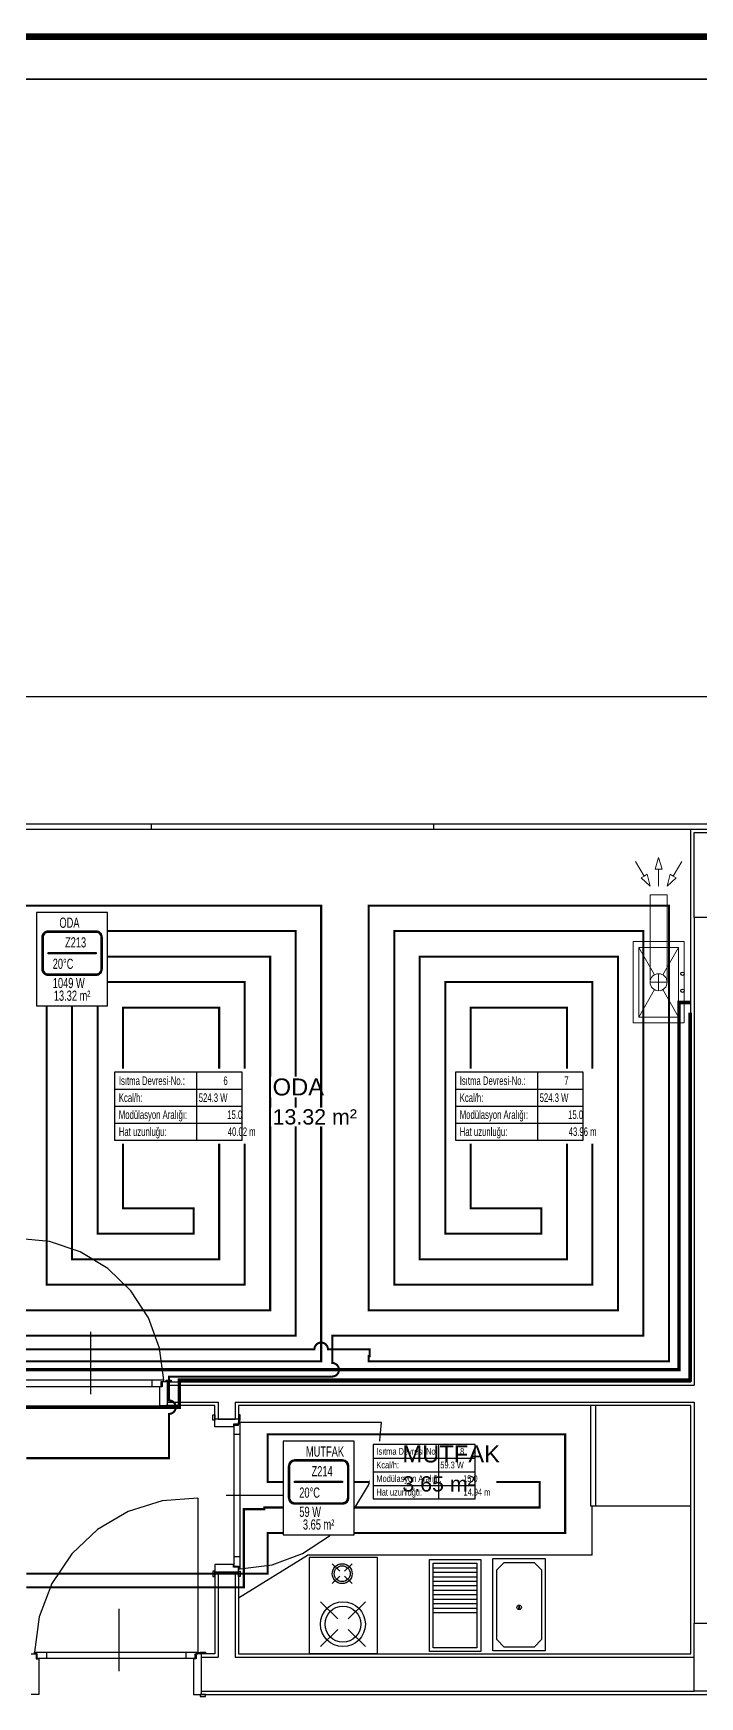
# Model space of a CAD drawing. Header units: centimetres. Extents: x -3952 to 26292, y -15092 to -10712.
# Drawn here: x 12927 to 13319, y -14076 to -13098 of the extents above; entities that cross this region are included whole.
import ezdxf
from ezdxf.enums import TextEntityAlignment as Align

# ---------------------------------------------------------------- set-up
doc = ezdxf.new("R2010")
doc.units = ezdxf.units.CM
doc.linetypes.add('ISITMA DONUS HATTI', pattern=[26, 20, -6])
for name, color, linetype in [('MD-YUK-BIRIMI', 7, 'Continuous'), ('MIMARI', 8, 'Continuous'), ('MIMARI-KOLON', 8, 'Continuous'), ('MIMARI-TEFRIS', 9, 'Continuous'), ('MIMARI-YAZI', 8, 'Continuous'), ('MTY-ISIKAYBIMAHAL', 2, 'Continuous'), ('MTY-ISITMA-DONUS-BORU', 30, 'ISITMA DONUS HATTI'), ('MTY-ISITMA-GIDIS-BORU', 10, 'Continuous'), ('MTY-PAFTA', 7, 'Continuous'), ('MTY-PEX-BORU', 1, 'Continuous'), ('MTY-RADYATÖR', 7, 'Continuous'), ('MTY-TEFRIS', 15, 'Continuous')]:
    doc.layers.add(name, color=color, linetype=linetype)
doc.layers.add('ROTAS-PAFTA-SINIRI', color=8, linetype='Continuous', plot=False)
doc.styles.add('MTYCAPLT', font='arial.ttf', dxfattribs={"width": 0.65, "height": 1})
doc.styles.add('ROTAS', font='arial.ttf')

# ---------------------------------------------------------------- blocks, each defined once
blk = doc.blocks.new('ROTAS_PAFTA')
blk.add_lwpolyline([(0, 0), (1, 0), (1, 1), (0, 1)], close=True)
blk = doc.blocks.new('MTY-RADYATOR MAHAL')
at = {"layer": 'MTY-ISIKAYBIMAHAL', "color": 2}
for points in [[(-35.7, 18.4), (-35.7, -18.4, 0.414214), (-28.2, -25.9), (28.2, -25.9, 0.414214), (35.7, -18.4), (35.7, 18.4, 0.414214), (28.2, 25.9), (-28.2, 25.9, 0.414214)], [(-34.2, 18.4), (-34.2, -18.4, 0.414214), (-28.2, -24.4), (28.2, -24.4, 0.414214), (34.2, -18.4), (34.2, 18.4, 0.414214), (28.2, 24.4), (-28.2, 24.4, 0.414214)]]:
    blk.add_lwpolyline(points, format="xyb", close=True, dxfattribs=at)
at = {"layer": 'MTY-ISIKAYBIMAHAL', "color": 4}
for points in [[(-35.2, 18.4), (-35.2, -18.4, 0.414214), (-28.2, -25.4), (28.2, -25.4, 0.414214), (35.2, -18.4), (35.2, 18.4, 0.414214), (28.2, 25.4), (-28.2, 25.4, 0.414214)], [(-34.7, 18.4), (-34.7, -18.4, 0.414214), (-28.2, -24.9), (28.2, -24.9, 0.414214), (34.7, -18.4), (34.7, 18.4, 0.414214), (28.2, 24.9), (-28.2, 24.9, 0.414214)]]:
    blk.add_lwpolyline(points, format="xyb", close=True, dxfattribs=at)
at = {"layer": 'MTY-ISIKAYBIMAHAL', "color": 2}
blk.add_lwpolyline([(-28.2, 0.8), (28.2, 0.8), (28.2, -0.8), (-28.2, -0.8)], close=True, dxfattribs=at)
at = {"layer": 'MTY-ISIKAYBIMAHAL', "color": 1, "style": 'MTYCAPLT', "width": 0.65}
for tag, p in [('MAHAL_001', (-14.9, 29.8)), ('NO_001', (-8.3, 6.7))]:
    blk.add_attdef(tag, p, '', height=12, rotation=360, dxfattribs=at)
at = {"layer": 'MTY-ISIKAYBIMAHAL', "color": 4, "style": 'MTYCAPLT', "width": 0.65}
for tag, p in [('DERECE_001', (-22.8, -18.5)), ('ISIKAYBI_001', (-22.7, -41.1))]:
    blk.add_attdef(tag, p, '', height=12, rotation=360, dxfattribs=at)
blk.add_attdef('ALAN', text='', height=12, rotation=360, dxfattribs=at).set_placement((0, -50), align=Align.MIDDLE_CENTER)
blk = doc.blocks.new('MTY-ETIKET')
at = {"layer": 'MTY-RADYATÖR'}
for p, q in [((2.69, 0), (2.69, 8)), ((-7, 6), (8, 6)), ((-7, 4), (8, 4)), ((-7, 2), (8, 2))]:
    blk.add_line(p, q, dxfattribs=at)
blk.add_lwpolyline([(8, 0), (8, 8), (-7, 8), (-7, 0)], close=True, dxfattribs=at)
at = {"layer": 'MTY-RADYATÖR', "style": 'MTYCAPLT', "width": 0.65}
for s, p in [('Isıtma Devresi-No.:', (-6.5, 7)), ('Kcal/h:', (-6.5, 5)), ('Modülasyon Aralığı:', (-6.5, 3)), ('Hat uzunluğu:', (-6.5, 1))]:
    blk.add_text(s, height=1, rotation=360, dxfattribs=at).set_placement(p, align=Align.MIDDLE_LEFT)
for tag, p in [('NO1_001', (5.8, 6.5)), ('AR_001', (6.25, 2.5)), ('UZ_001', (6.31, 0.51))]:
    blk.add_attdef(tag, p, '', height=1, rotation=360, dxfattribs=at)
at = {"layer": 'MTY-RADYATÖR', "color": 2, "style": 'MTYCAPLT', "width": 0.65}
for tag, p in [('BORU_001', (-7.07, 4.59)), ('YER_001', (2.9, 4.5))]:
    blk.add_attdef(tag, p, '', height=1, dxfattribs=at)
blk = doc.blocks.new('KOMBI1')
at = {"layer": 'MTY-TEFRIS', "color": 1, "lineweight": 20, "ltscale": 40}
for p, q in [((19.54, 17.48), (3.41, 26.62)), ((23.89, 20.02), (23.89, 10.02)), ((44.36, 26.62), (28.24, 17.48)), ((19.54, 12.55), (3.41, 3.41)), ((18.89, 15.02), (28.89, 15.02)), ((44.36, 3.41), (28.24, 12.55))]:
    blk.add_line(p, q, dxfattribs=at)
at = {"layer": 'MTY-TEFRIS', "color": 7, "lineweight": 20, "ltscale": 40}
for p, q in [((23.89, 20.02), (75.34, 20.02)), ((75.34, 20.02), (75.34, 10.02)), ((85.36, 25.29), (80.34, 20.02)), ((87.39, 21.84), (80.34, 20.02)), ((86.37, 23.56), (85.36, 25.29)), ((94.99, 28.63), (86.37, 23.56)), ((86.37, 23.56), (87.39, 21.84)), ((23.89, 10.02), (75.34, 10.02)), ((80.34, 15.02), (90.34, 15.02)), ((87.39, 8.19), (80.34, 10.02)), ((85.36, 4.74), (80.34, 10.02)), ((90.34, 15.02), (90.34, 17.02)), ((90.34, 17.02), (97.34, 15.02)), ((90.34, 15.02), (90.34, 13.02)), ((90.34, 13.02), (97.34, 15.02)), ((86.37, 6.47), (85.36, 4.74)), ((86.37, 6.47), (87.39, 8.19)), ((94.99, 1.4), (86.37, 6.47))]:
    blk.add_line(p, q, dxfattribs=at)
blk.add_lwpolyline([(0, 0), (47.77, 0), (47.77, 30.03), (0, 30.03)], close=True, dxfattribs=at)
at = {"layer": 'MTY-TEFRIS', "color": 1, "lineweight": 20, "ltscale": 40}
blk.add_lwpolyline([(3.41, 3.41), (44.36, 3.41), (44.36, 26.62), (3.41, 26.62)], close=True, dxfattribs=at)
at = {"layer": 'MTY-TEFRIS', "color": 7, "lineweight": 20, "ltscale": 40}
blk.add_circle((23.89, 15.02), 5, dxfattribs=at)
at = {"layer": 'MTY-TEFRIS', "color": 3, "ltscale": 10}
blk.add_circle((18.89, 1), 1, dxfattribs=at)
at = {"layer": 'MTY-TEFRIS', "color": 1, "ltscale": 10}
blk.add_circle((28.89, 1), 1, dxfattribs=at)
at = {"layer": 'MD-YUK-BIRIMI', "color": 3, "style": 'MTYCAPLT', "width": 0.65}
for tag, p in [('SOCP_001', (17.6, -0.5)), ('SO_001', (18.23, 0.5))]:
    blk.add_attdef(tag, p, '', height=1, dxfattribs=at)
at = {"layer": 'MD-YUK-BIRIMI', "color": 1, "style": 'MTYCAPLT', "width": 0.65}
for tag, p in [('SCCP_001', (27.63, -0.5)), ('SC_001', (28.25, 0.5))]:
    blk.add_attdef(tag, p, '', height=1, dxfattribs=at)

msp = doc.modelspace()

# ---------------------------------------------------------------- linework, layer by layer
at = {"layer": 'MIMARI'}
for p, q in [((11786.16, -13488.05), (14872.59, -13488.05)), ((12996.48, -13563.05), (12996.48, -13566.05)), ((13162.48, -13563.05), (13162.48, -13566.05)), ((13315.89, -13618.05), (13315.89, -13893.05)), ((12960.89, -13861.61), (12960.89, -13898.3)), ((13003.91, -13890.06), (12917.88, -13890.06)), ((12996.84, -13890.06), (12996.84, -13893.89)), ((13002.41, -13893.89), (13002.41, -13891)), ((13002.41, -13891), (13003.91, -13891)), ((13005.89, -13891.05), (13002.92, -13891.05)), ((13002.92, -13891.05), (13002.92, -13894.02)), ((13003.91, -13891.05), (13003.91, -13890.06)), ((13005.33, -13890.08), (13008.37, -13890.08)), ((13005.33, -13891.05), (13005.33, -13890.08)), ((13008.37, -13891.05), (13005.33, -13891.05)), ((13005.89, -13891.05), (13005.89, -13905.05)), ((13008.37, -13890.08), (13008.37, -13891.05)), ((12919.38, -13893.89), (13002.41, -13893.89)), ((13001.44, -13894.02), (13001.44, -13905.05)), ((13002.92, -13894.02), (13001.44, -13894.02)), ((13005.89, -13893.05), (13315.89, -13893.05)), ((13005.89, -13893.05), (13005.89, -13903.05)), ((13001.44, -13905.05), (13005.89, -13905.05)), ((13005.33, -13905.05), (13005.33, -13906.19)), ((13008.42, -13905.05), (13005.33, -13905.05)), ((13005.33, -13906.19), (13008.42, -13906.19)), ((13005.89, -13903.05), (13035.89, -13903.05)), ((13008.42, -13906.19), (13008.42, -13905.05)), ((13032.76, -13910.53), (13033.89, -13910.53)), ((13032.76, -13913.61), (13032.76, -13910.53)), ((13033.89, -13910.53), (13033.89, -13913.61)), ((13035.89, -13903.05), (13035.89, -13913.05)), ((13045.89, -13903.05), (13315.89, -13903.05)), ((13045.89, -13903.05), (13045.89, -13913.05)), ((13047.89, -13910.58), (13047.89, -13913.61)), ((13048.86, -13910.58), (13047.89, -13910.58)), ((13048.86, -13913.61), (13048.86, -13910.58)), ((13315.89, -13903.05), (13315.89, -14033.05)), ((13033.89, -13913.61), (13032.76, -13913.61)), ((13033.89, -13917.51), (13033.89, -13913.05)), ((13047.89, -13913.05), (13033.89, -13913.05)), ((13044.92, -13917.51), (13033.89, -13917.51)), ((13035.89, -13913.05), (13045.89, -13913.05)), ((13044.92, -13916.02), (13044.92, -13917.51)), ((13047.89, -13916.02), (13044.92, -13916.02)), ((13045.06, -13916.53), (13045.06, -13999.57)), ((13045.06, -13916.53), (13047.95, -13916.53)), ((13047.89, -13913.05), (13047.89, -13916.02)), ((13047.89, -13913.61), (13048.86, -13913.61)), ((13047.89, -13915.04), (13048.88, -13915.04)), ((13047.95, -13916.53), (13047.95, -13915.04)), ((13048.88, -14001.07), (13048.88, -13915.04)), ((13132.06, -13915.04), (13048.88, -13915.04)), ((13048.88, -13922.11), (13045.06, -13922.11)), ((13023.91, -13959.51), (13023.91, -14050.06)), ((13077.34, -13958.05), (13040.65, -13958.05)), ((13033.89, -13998.6), (13033.89, -14003.05)), ((13044.92, -13998.6), (13033.89, -13998.6)), ((13044.92, -14000.08), (13044.92, -13998.6)), ((13048.88, -13994), (13045.06, -13994)), ((13033.89, -14002.49), (13032.76, -14002.49)), ((13032.76, -14002.49), (13032.76, -14005.58)), ((13032.76, -14005.58), (13033.89, -14005.58)), ((13033.89, -14005.58), (13033.89, -14002.49)), ((13047.89, -14003.05), (13033.89, -14003.05)), ((13035.89, -14003.05), (13035.89, -14053.05)), ((13035.89, -14003.05), (13045.89, -14003.05)), ((13047.89, -14000.08), (13044.92, -14000.08)), ((13045.06, -13999.57), (13047.95, -13999.57)), ((13045.89, -14003.05), (13045.89, -14053.05)), ((13047.89, -14003.05), (13047.89, -14000.08)), ((13047.89, -14001.07), (13048.88, -14001.07)), ((13047.89, -14005.53), (13047.89, -14002.49)), ((13047.89, -14002.49), (13048.86, -14002.49)), ((13048.86, -14005.53), (13047.89, -14005.53)), ((13047.95, -13999.57), (13047.95, -14001.07)), ((13048.86, -14002.49), (13048.86, -14005.53)), ((12977.5, -14024.58), (12977.5, -14061.28)), ((12925.89, -14051.05), (12928.86, -14051.05)), ((12927.88, -14050.06), (13023.91, -14050.06)), ((12927.88, -14051.05), (12927.88, -14050.06)), ((12929.38, -14051), (12927.88, -14051)), ((12928.86, -14051.05), (12928.86, -14054.02)), ((12928.86, -14054.02), (12930.35, -14054.02)), ((12929.38, -14053.89), (12929.38, -14051)), ((13022.41, -14053.89), (12929.38, -14053.89)), ((12930.35, -14054.02), (12930.35, -14075.05)), ((12934.95, -14050.06), (12934.95, -14053.89)), ((13016.84, -14050.06), (13016.84, -14053.89)), ((13022.92, -14054.02), (13021.44, -14054.02)), ((13021.44, -14054.02), (13021.44, -14075.05)), ((13022.41, -14051), (13023.91, -14051)), ((13022.41, -14053.89), (13022.41, -14051)), ((13022.92, -14051.05), (13022.92, -14054.02)), ((13025.89, -14051.05), (13022.92, -14051.05)), ((13023.91, -14051.05), (13023.91, -14050.06)), ((13025.33, -14050.08), (13028.37, -14050.08)), ((13025.33, -14051.05), (13025.33, -14050.08)), ((13028.37, -14051.05), (13025.33, -14051.05)), ((13025.89, -14051.05), (13025.89, -14075.05)), ((13025.89, -14053.05), (13035.89, -14053.05)), ((13025.89, -14053.05), (13025.89, -14073.05)), ((13028.37, -14050.08), (13028.37, -14051.05)), ((13045.89, -14053.05), (13315.89, -14053.05)), ((12930.35, -14075.05), (12925.89, -14075.05)), ((13021.44, -14075.05), (13025.89, -14075.05)), ((13025.33, -14075.05), (13025.33, -14076.19)), ((13028.42, -14075.05), (13025.33, -14075.05)), ((13025.33, -14076.19), (13028.42, -14076.19)), ((13025.89, -14073.05), (13315.89, -14073.05)), ((13028.42, -14076.19), (13028.42, -14075.05))]:
    msp.add_line(p, q, dxfattribs=at)
for points in [[(11834.48, -13566.05), (14820.89, -13566.05), (14820.89, -13563.05), (11834.48, -13563.05), (11834.48, -13566.05)], [(13005.89, -13891.05), (13313.89, -13891.05), (13313.89, -13566.05), (13367.89, -13566.05), (13367.89, -13620.05), (13337.89, -13620.05), (13337.89, -13891.05), (13645.89, -13891.05)], [(13003.91, -13890.06), (13001.5, -13871.26), (12994.96, -13853.47), (12984.61, -13837.58), (12970.98, -13824.4), (12954.76, -13814.6), (12936.75, -13808.66), (12917.88, -13806.88)], [(13033.89, -13913.05), (13033.89, -13905.05), (13005.89, -13905.05)], [(13047.89, -14003.05), (13047.89, -14051.05), (13248.89, -14051.05), (13248.89, -14051.05), (13313.89, -14051.05), (13313.89, -13905.05), (13047.89, -13905.05), (13047.89, -13913.05)], [(13048.48, -13914.12), (13048.48, -13914.72), (13048.48, -13914.12)], [(13048.88, -14001.07), (13067.69, -13998.66), (13085.48, -13992.12), (13101.37, -13981.77), (13114.55, -13968.14), (13124.35, -13951.92), (13130.29, -13933.91), (13132.06, -13915.04)], [(13023.91, -13959.51), (13003.04, -13961.13), (12983.06, -13967.39), (12964.99, -13977.97), (12949.76, -13992.33), (12938.14, -14009.74), (12930.72, -14029.32), (12927.88, -14050.06)], [(13033.89, -14003.05), (13033.89, -14051.05), (13025.89, -14051.05)], [(13024.83, -14050.47), (13024.23, -14050.47), (13024.83, -14050.47)], [(13025.89, -14075.05), (13625.89, -14075.05)]]:
    msp.add_lwpolyline(points, dxfattribs=at)
at = {"layer": 'MIMARI-KOLON'}
for points in [[(13315.89, -13568.05), (13365.89, -13568.05), (13365.89, -13618.05), (13315.89, -13618.05), (13315.89, -13568.05)], [(13315.89, -14033.05), (13375.89, -14033.05), (13375.89, -14073.05), (13315.89, -14073.05), (13315.89, -14033.05)]]:
    msp.add_lwpolyline(points, dxfattribs=at)
at = {"layer": 'MIMARI-TEFRIS'}
for p, q in [((13313.89, -13905.05), (13254.89, -13905.05)), ((13254.89, -13905.05), (13254.89, -13964.05)), ((13257.96, -13964.05), (13257.96, -13905.05)), ((13313.89, -13964.05), (13313.89, -13905.05)), ((13254.89, -13964.05), (13313.89, -13964.05)), ((13255.89, -13993.05), (13255.89, -13964.05)), ((13047.89, -14018.05), (13088.48, -13993.05)), ((13255.89, -13993.05), (13088.48, -13993.05)), ((13107.49, -14002.55), (13103.01, -13998.07)), ((13110.25, -14002.55), (13114.72, -13998.07)), ((13160.14, -14049.77), (13160.14, -13995.57)), ((13160.14, -13995.57), (13190.33, -13995.57)), ((13162.34, -14047.57), (13162.34, -13997.77)), ((13162.34, -13997.77), (13188.13, -13997.77)), ((13188.13, -13997.77), (13188.13, -14047.57)), ((13190.33, -13995.57), (13190.33, -14049.77)), ((13197.53, -14049.3), (13197.53, -13995.1)), ((13197.53, -13995.1), (13228.33, -13995.1)), ((13228.33, -13995.1), (13228.33, -14049.3)), ((13103.01, -14009.78), (13107.49, -14005.31)), ((13114.72, -14009.78), (13110.25, -14005.31)), ((13162.34, -14000.41), (13188.13, -14000.41)), ((13162.34, -14003.05), (13188.13, -14003.05)), ((13162.34, -14005.69), (13188.13, -14005.69)), ((13162.34, -14008.33), (13188.13, -14008.33)), ((13162.34, -14010.97), (13188.13, -14010.97)), ((13162.34, -14013.61), (13188.13, -14013.61)), ((13162.34, -14016.25), (13188.13, -14016.25)), ((13162.34, -14018.89), (13188.13, -14018.89)), ((13106.2, -14030.52), (13096.11, -14020.44)), ((13112.42, -14030.52), (13122.51, -14020.44)), ((13162.34, -14021.53), (13188.13, -14021.53)), ((13162.34, -14024.17), (13188.13, -14024.17)), ((13162.34, -14026.81), (13188.13, -14026.81)), ((13212.3, -14022.53), (13213.55, -14024.86)), ((13212.3, -14024.86), (13213.55, -14022.53)), ((13096.11, -14046.84), (13106.2, -14036.75)), ((13122.51, -14046.84), (13112.42, -14036.75)), ((13188.13, -14047.57), (13162.34, -14047.57)), ((13190.33, -14049.77), (13160.14, -14049.77)), ((13228.33, -14049.3), (13197.53, -14049.3))]:
    msp.add_line(p, q, dxfattribs=at)
for points in [[(13089.48, -13994.36), (13089.48, -14050.89), (13129.53, -14050.89), (13129.53, -13994.36), (13089.48, -13994.36)], [(13226.13, -14001.7), (13226.13, -14042.7), (13221.73, -14047.1), (13204.13, -14047.1), (13199.73, -14042.7), (13199.73, -14001.7), (13204.13, -13997.3), (13221.73, -13997.3), (13226.13, -14001.7)]]:
    msp.add_lwpolyline(points, dxfattribs=at)
for centre, radius in [((13108.87, -14003.93), 5.86), ((13108.87, -14003.93), 4.68), ((13109.31, -14033.64), 13.2), ((13109.31, -14033.64), 10.56), ((13212.93, -14023.7), 1.32)]:
    msp.add_circle(centre, radius, dxfattribs=at)
at = {"layer": 'MTY-ISITMA-DONUS-BORU', "const_width": 2}
msp.add_lwpolyline([(13313.52, -13668), (13307, -13668), (13307, -13884), (12909, -13884), (12909, -13902), (12910.04, -13902.14), (12911, -13902.54), (12911.83, -13903.17), (12912.46, -13904), (12912.86, -13904.96), (12913, -13906), (12912.86, -13907.04), (12912.46, -13908), (12911.83, -13908.83), (12911, -13909.46), (12910.04, -13909.86), (12909, -13910), (12909, -14030), (12773, -14030), (12773, -14029), (12770, -14029)], dxfattribs=at)
at = {"layer": 'MTY-ISITMA-GIDIS-BORU', "const_width": 2}
msp.add_lwpolyline([(13313.52, -13674), (13313.52, -13890), (13013, -13890), (13013, -13906), (12683, -13906), (12683, -14028), (12682, -14028), (12682, -14029)], dxfattribs=at)
at = {"layer": 'MTY-PAFTA'}
for points, const_width in [([(11400, -15050), (15200, -15050), (15200, -13100), (11400, -13100)], 4), ([(11425, -15025), (15175, -15025), (15175, -13125), (11425, -13125)], 1)]:
    msp.add_lwpolyline(points, close=True, dxfattribs=dict(at, const_width=const_width))
at = {"layer": 'MTY-PEX-BORU', "const_width": 1.2}
for points in [[(12917, -13872), (13092.5, -13872), (13092.64, -13870.96), (13093.04, -13870), (13093.67, -13869.17), (13094.5, -13868.54), (13095.46, -13868.14), (13096.5, -13868), (13097.54, -13868.14), (13098.5, -13868.54), (13099.33, -13869.17), (13099.96, -13870), (13100.36, -13870.96), (13100.5, -13872), (13125, -13872), (13125, -13876), (13124.5, -13876), (13124.5, -13879), (13301, -13879), (13301, -13611), (13124.5, -13611), (13124.5, -13849), (13271, -13849), (13271, -13641), (13154.5, -13641), (13154.5, -13819), (13241, -13819), (13241, -13671), (13184.5, -13671), (13184.5, -13789), (13226, -13789), (13226, -13804), (13169.5, -13804), (13169.5, -13656), (13256, -13656), (13256, -13834), (13139.5, -13834), (13139.5, -13626), (13286, -13626), (13286, -13864), (13124.5, -13864), (13103, -13864), (13103, -13880), (13104.04, -13880.14), (13105, -13880.54), (13105.83, -13881.17), (13106.46, -13882), (13106.86, -13882.96), (13107, -13884), (13106.86, -13885.04), (13106.46, -13886), (13105.83, -13886.83), (13105, -13887.46), (13104.04, -13887.86), (13103, -13888), (13007, -13888), (13007, -13902), (13008.04, -13902.14), (13009, -13902.54), (13009.83, -13903.17), (13010.46, -13904), (13010.86, -13904.96), (13011, -13906), (13010.86, -13907.04), (13010.46, -13908), (13009.83, -13908.83), (13009, -13909.46), (13008.04, -13909.86), (13007, -13910), (13007, -13936), (12923, -13936)], [(12920, -13879), (13096.5, -13879), (13096.5, -13611), (12920, -13611)], [(12920, -13849), (13066.5, -13849), (13066.5, -13641), (12950, -13641), (12950, -13819), (13036.5, -13819), (13036.5, -13671), (12980, -13671), (12980, -13789), (13021.5, -13789), (13021.5, -13804), (12965, -13804), (12965, -13656), (13051.5, -13656), (13051.5, -13834), (12935, -13834), (12935, -13626), (13081.5, -13626), (13081.5, -13864), (12920, -13864)], [(12923, -14004), (13065, -14004), (13065, -13980), (13240, -13980), (13240, -13922), (13065, -13922), (13065, -13950), (13225, -13950), (13225, -13965), (13065, -13965), (13063, -13965), (13063, -13966), (13051, -13966), (13051, -14012), (12923, -14012)]]:
    msp.add_lwpolyline(points, dxfattribs=at)

# ---------------------------------------------------------------- block references
at = {"layer": 'MTY-TEFRIS', "rotation": 90}
msp.add_blockref('KOMBI1', (13310, -13680), dxfattribs=at)
at = {"layer": 'ROTAS-PAFTA-SINIRI', "xscale": 3800, "yscale": 1950}
msp.add_blockref('ROTAS_PAFTA', (11400, -15050), dxfattribs=at)

# ---------------------------------------------------------------- next in the draw order: wipeouts: each hides what was drawn before it
for points in [[(12929.14, -13670), (12970.86, -13670), (12970.86, -13615.08), (12929.14, -13615.08)], [(12973, -13751), (13065.26, -13751), (13065.26, -13707), (12973, -13707)], [(13173.5, -13751), (13265.76, -13751), (13265.76, -13707), (13173.5, -13707)], [(13074.14, -13981), (13115.86, -13981), (13115.86, -13926.08), (13074.14, -13926.08)], [(13125, -13962), (13199.61, -13962), (13199.61, -13926), (13125, -13926)]]:
    msp.add_wipeout(points)

# ---------------------------------------------------------------- next in the draw order: linework, layer by layer
at = {"layer": 'MTY-ISIKAYBIMAHAL'}
for points in [[(12929.14, -13670), (12970.86, -13670), (12970.86, -13615.08), (12929.14, -13615.08)], [(13074.14, -13981), (13115.86, -13981), (13115.86, -13926.08), (13074.14, -13926.08)]]:
    msp.add_lwpolyline(points, close=True, dxfattribs=at)

# ---------------------------------------------------------------- next in the draw order: block references
at = {"layer": 'MTY-TEFRIS', "xscale": 0.5, "yscale": 0.5}
for p, values in [((12950, -13639), {'DERECE_001': '20°C', 'MAHAL_001': 'ODA', 'ISIKAYBI_001': '1049 W', 'NO_001': 'Z213', 'ALAN': '13.32 m²'}), ((13095, -13950), {'DERECE_001': '20°C', 'MAHAL_001': 'MUTFAK', 'ISIKAYBI_001': '59 W', 'NO_001': 'Z214', 'ALAN': '3.65 m²'})]:
    msp.add_blockref('MTY-RADYATOR MAHAL', p, dxfattribs=at).add_auto_attribs(values)
at = {"layer": 'MTY-TEFRIS'}
ref = msp.add_blockref('MTY-ETIKET', (13010, -13749), dxfattribs=dict(at, xscale=5, yscale=5))
ref.add_attrib('UZ_001', '40.02 m', (13041.56, -13746.46), dxfattribs={"layer": 'MTY-RADYATÖR', "height": 5, "rotation": 359.99998, "style": 'MTYCAPLT', "width": 0.65})
ref.add_attrib('AR_001', '15.0', (13041.25, -13736.5), dxfattribs={"layer": 'MTY-RADYATÖR', "height": 5, "rotation": 359.99998, "style": 'MTYCAPLT', "width": 0.65})
ref.add_attrib('NO1_001', '6', (13039, -13716.5), dxfattribs={"layer": 'MTY-RADYATÖR', "height": 5, "rotation": 359.99998, "style": 'MTYCAPLT', "width": 0.65})
ref.add_attrib('YER_001', '524.3 W', (13024.49, -13726.5), dxfattribs={"layer": 'MTY-RADYATÖR', "color": 2, "height": 5, "style": 'MTYCAPLT', "width": 0.65})
ref = msp.add_blockref('MTY-ETIKET', (13210.5, -13749), dxfattribs=dict(at, xscale=5, yscale=5))
ref.add_attrib('UZ_001', '43.96 m', (13242.06, -13746.46), dxfattribs={"layer": 'MTY-RADYATÖR', "height": 5, "rotation": 359.99998, "style": 'MTYCAPLT', "width": 0.65})
ref.add_attrib('AR_001', '15.0', (13241.75, -13736.5), dxfattribs={"layer": 'MTY-RADYATÖR', "height": 5, "rotation": 359.99998, "style": 'MTYCAPLT', "width": 0.65})
ref.add_attrib('NO1_001', '7', (13239.5, -13716.5), dxfattribs={"layer": 'MTY-RADYATÖR', "height": 5, "rotation": 359.99998, "style": 'MTYCAPLT', "width": 0.65})
ref.add_attrib('YER_001', '524.3 W', (13224.99, -13726.5), dxfattribs={"layer": 'MTY-RADYATÖR', "color": 2, "height": 5, "style": 'MTYCAPLT', "width": 0.65})
ref = msp.add_blockref('MTY-ETIKET', (13155, -13960), dxfattribs=dict(at, xscale=4, yscale=4))
ref.add_attrib('UZ_001', '14.94 m', (13180.25, -13957.97), dxfattribs={"layer": 'MTY-RADYATÖR', "height": 4, "rotation": 359.99998, "style": 'MTYCAPLT', "width": 0.65})
ref.add_attrib('AR_001', '15.0', (13180, -13950), dxfattribs={"layer": 'MTY-RADYATÖR', "height": 4, "rotation": 359.99998, "style": 'MTYCAPLT', "width": 0.65})
ref.add_attrib('NO1_001', '8', (13178.2, -13934), dxfattribs={"layer": 'MTY-RADYATÖR', "height": 4, "rotation": 359.99998, "style": 'MTYCAPLT', "width": 0.65})
ref.add_attrib('YER_001', '59.3 W', (13166.59, -13942), dxfattribs={"layer": 'MTY-RADYATÖR', "color": 2, "height": 4, "style": 'MTYCAPLT', "width": 0.65})

# ---------------------------------------------------------------- next in the draw order: texts
at = {"layer": 'MIMARI-YAZI', "style": 'ROTAS'}
for s, height, p in [('MUTFAK', 10, (13144.25, -13938.52)), ('3.65 m²', 9, (13144.25, -13955.61))]:
    msp.add_text(s, height=height, dxfattribs=at).set_placement(p)

# ---------------------------------------------------------------- next in the draw order: wipeouts: each hides what was drawn before it
for points in [[(13087.53, -13723.69), (13066.93, -13723.69), (13066.93, -13711.69), (13087.53, -13711.69)], [(13113.57, -13740.78), (13066.93, -13740.78), (13066.93, -13729.78), (13113.57, -13729.78)]]:
    msp.add_wipeout(points)

# ---------------------------------------------------------------- next in the draw order: texts
for s, height, p in [('ODA', 10, (13067.93, -13722.69)), ('13.32 m²', 9, (13067.93, -13739.78))]:
    msp.add_text(s, height=height, dxfattribs=at).set_placement(p)

doc.saveas('drawing.dxf')
